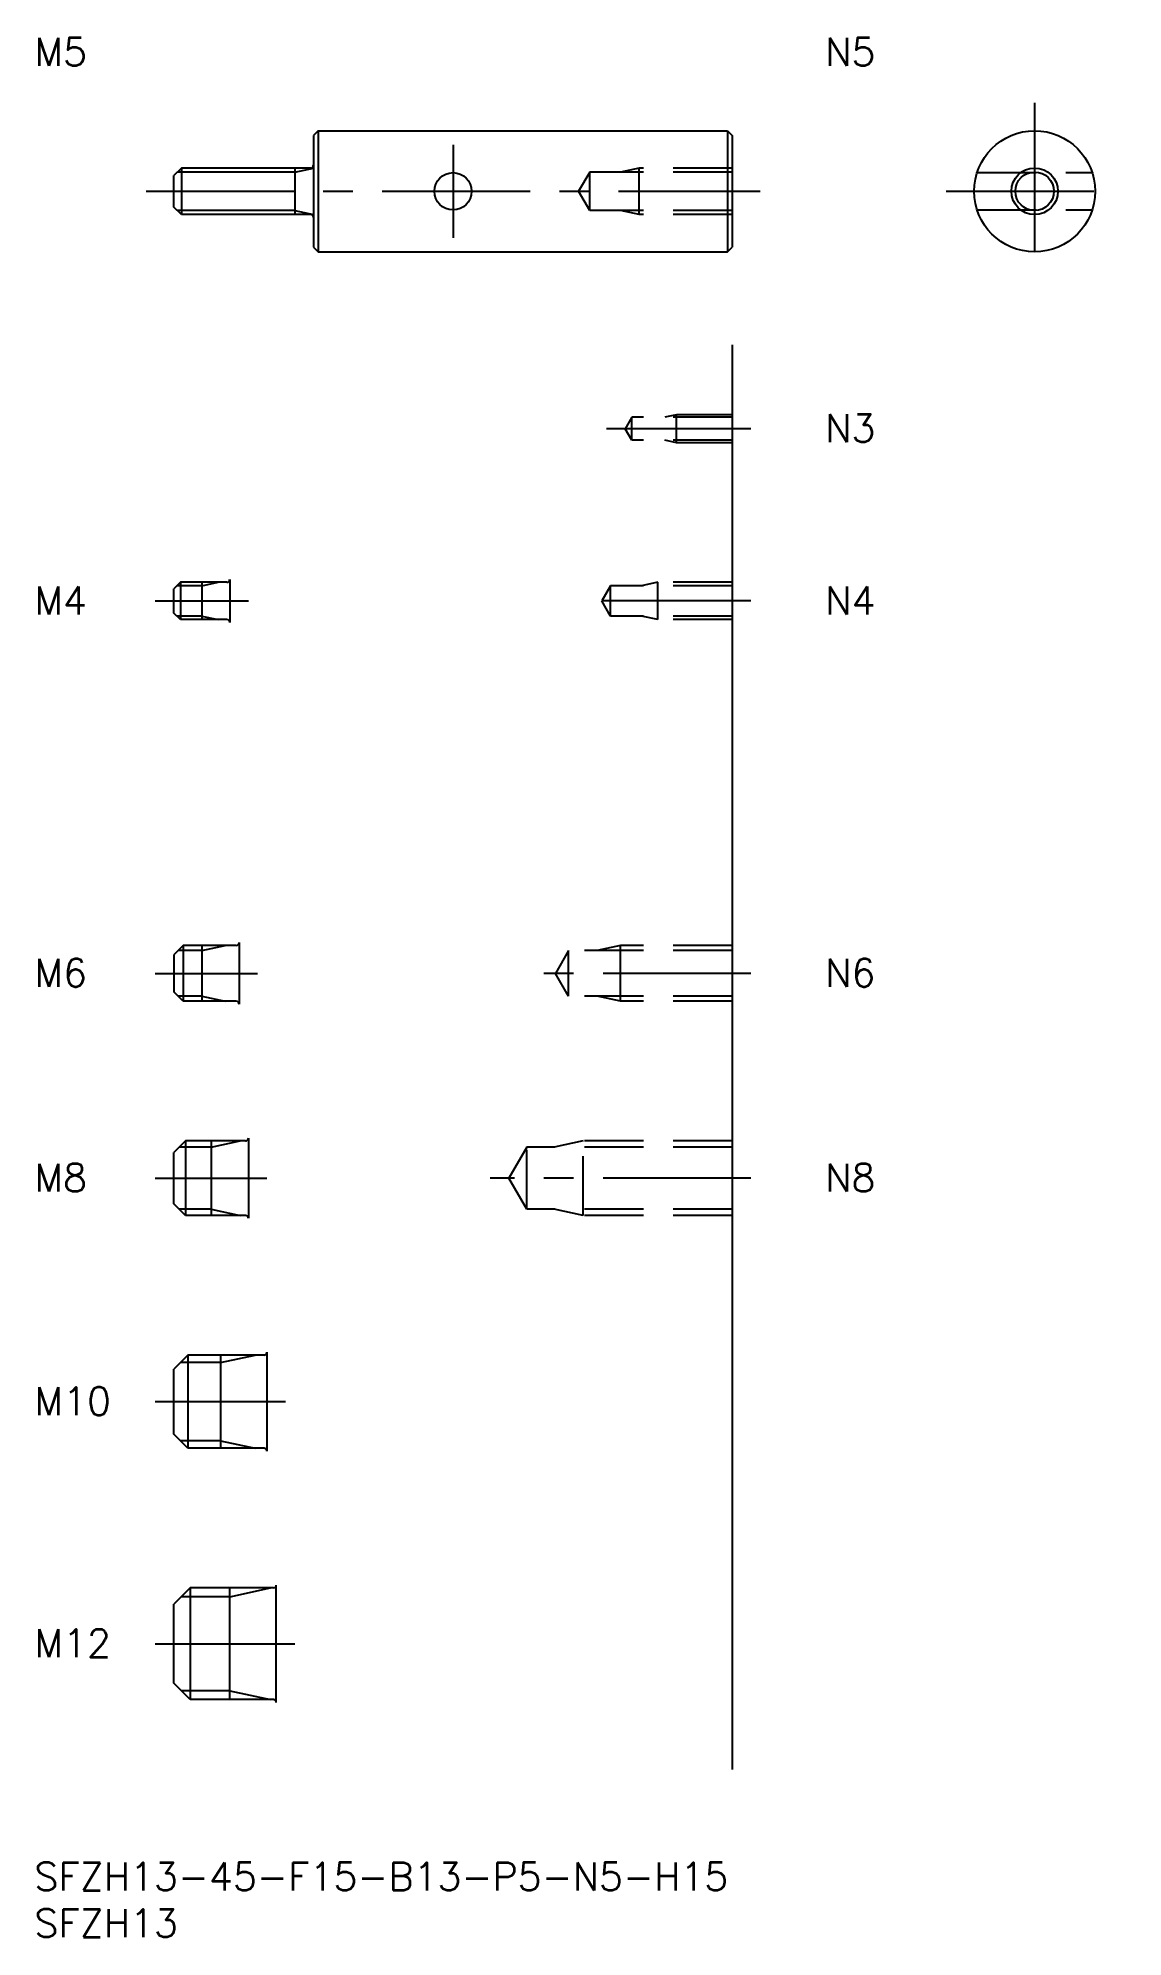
# Model space of a CAD drawing. Extents: x 0 to 117, y -8 to 196.
import ezdxf

# ---------------------------------------------------------------- set-up
doc = ezdxf.new("R2010")
doc.units = 0
doc.header["$LTSCALE"] = 0.5
doc.linetypes.add('CENTER', pattern=[50.8, 31.75, -6.35, 6.35, -6.35])
doc.linetypes.add('DASHED', pattern=[19.05, 12.7, -6.35])
for name, color, linetype in [('MSM_CENTER', 1, 'CENTER'), ('MSM_CONTINUOUS', 7, 'CONTINUOUS'), ('MSM_DASHED', 4, 'DASHED'), ('MSM_NARROW', 5, 'CONTINUOUS'), ('MSM_PART_NUMBER', 7, 'CONTINUOUS')]:
    doc.layers.add(name, color=color, linetype=linetype)
doc.styles.get("Standard").update_dxf_attribs({"font": 'txt.shx', "height": 1, "bigfont": 'bigfont.shx'})

# ---------------------------------------------------------------- blocks, each defined once
blk = doc.blocks.new('*U14')
at = {"layer": 'MSM_PART_NUMBER'}
blk.add_text('SFZH13-45-F15-B13-P5-N5-H15', height=3, dxfattribs=at).set_placement((0, -3))
blk = doc.blocks.new('*U15')
at = {"layer": 'MSM_PART_NUMBER'}
blk.add_text('SFZH13', height=3, dxfattribs=at).set_placement((0, -8))
blk = doc.blocks.new('*U16')
at = {"layer": 'MSM_PART_NUMBER'}
blk.add_text('M12', height=3, dxfattribs=at).set_placement((0, 22.06))
blk = doc.blocks.new('*U17')
at = {"layer": 'MSM_PART_NUMBER'}
blk.add_text('M10', height=3, dxfattribs=at).set_placement((0, 48.06))
blk = doc.blocks.new('*U18')
at = {"layer": 'MSM_PART_NUMBER'}
blk.add_text('M8', height=3, dxfattribs=at).set_placement((0, 72.06))
blk = doc.blocks.new('*U19')
at = {"layer": 'MSM_PART_NUMBER'}
blk.add_text('M6', height=3, dxfattribs=at).set_placement((0, 94.06))
blk = doc.blocks.new('*U20')
at = {"layer": 'MSM_PART_NUMBER'}
blk.add_text('M4', height=3, dxfattribs=at).set_placement((0, 134.06))
blk = doc.blocks.new('*U21')
at = {"layer": 'MSM_PART_NUMBER'}
blk.add_text('M5', height=3, dxfattribs=at).set_placement((0, 192.97))
blk = doc.blocks.new('*U22')
at = {"layer": 'MSM_PART_NUMBER'}
blk.add_text('N8', height=3, dxfattribs=at).set_placement((85, 72.06))
blk = doc.blocks.new('*U23')
at = {"layer": 'MSM_PART_NUMBER'}
blk.add_text('N6', height=3, dxfattribs=at).set_placement((85, 94.06))
blk = doc.blocks.new('*U24')
at = {"layer": 'MSM_PART_NUMBER'}
blk.add_text('N4', height=3, dxfattribs=at).set_placement((85, 134.06))
blk = doc.blocks.new('*U25')
at = {"layer": 'MSM_PART_NUMBER'}
blk.add_text('N3', height=3, dxfattribs=at).set_placement((85, 152.56))
blk = doc.blocks.new('*U26')
at = {"layer": 'MSM_PART_NUMBER'}
blk.add_text('N5', height=3, rotation=360, dxfattribs=at).set_placement((85, 192.97))

msp = doc.modelspace()

# ---------------------------------------------------------------- linework, layer by layer
at = {"layer": 'MSM_CENTER'}
for p, q in [((107.51, 189), (107.51, 170)), ((45, 184.5), (45, 174.5)), ((12, 179.5), (78, 179.5)), ((98.01, 179.5), (117.01, 179.5)), ((77, 154), (61.5, 154)), ((13, 135.5), (23, 135.5)), ((77, 135.5), (59, 135.5)), ((13, 95.5), (24, 95.5)), ((77, 95.5), (54, 95.5)), ((13, 73.5), (25, 73.5)), ((77, 73.5), (49, 73.5)), ((13, 49.5), (27, 49.5)), ((13, 23.5), (28, 23.5))]:
    msp.add_line(p, q, dxfattribs=at)
at = {"layer": 'MSM_CONTINUOUS'}
for p, q in [((30.5, 186), (30, 185.5)), ((30.5, 186), (74.5, 186)), ((30.5, 186), (30.5, 173)), ((74.5, 186), (74.5, 173)), ((74.5, 186), (75, 185.5)), ((30, 185.5), (30, 173.5)), ((75, 185.5), (75, 173.5)), ((15.8, 182), (15, 181.2)), ((29.7, 182), (15.8, 182)), ((15.8, 182), (15.8, 177)), ((28, 182), (28, 177)), ((15, 177.8), (15, 181.2)), ((15.8, 177), (15, 177.8)), ((29.7, 177), (15.8, 177)), ((30, 173.5), (30.5, 173)), ((74.5, 173), (75, 173.5)), ((30.5, 173), (74.5, 173)), ((75, 163), (75, 10)), ((15.7, 137.5), (15, 136.8)), ((15, 134.2), (15, 136.8)), ((20.7, 137.5), (15.7, 137.5)), ((15.7, 137.5), (15.7, 133.5)), ((18, 137.5), (18, 133.5)), ((21, 137.8), (21, 133.2)), ((15.7, 133.5), (15, 134.2)), ((20.7, 133.5), (15.7, 133.5)), ((16, 98.5), (15, 97.5)), ((21.7, 98.5), (16, 98.5)), ((16, 98.5), (16, 92.5)), ((18, 98.5), (18, 92.5)), ((22, 98.8), (22, 92.2)), ((15, 97.5), (15, 93.5)), ((16, 92.5), (15, 93.5)), ((21.7, 92.5), (16, 92.5)), ((23, 77.8), (23, 69.2)), ((16.25, 77.5), (15, 76.25)), ((15, 70.75), (15, 76.25)), ((22.7, 77.5), (16.25, 77.5)), ((16.25, 77.5), (16.25, 69.5)), ((19, 77.5), (19, 69.5)), ((16.25, 69.5), (15, 70.75)), ((22.7, 69.5), (16.25, 69.5)), ((16.5, 54.5), (15, 53)), ((24.7, 54.5), (16.5, 54.5)), ((16.5, 54.5), (16.5, 44.5)), ((20, 54.5), (20, 44.5)), ((25, 54.8), (25, 44.2)), ((15, 46), (15, 53)), ((16.5, 44.5), (15, 46)), ((24.7, 44.5), (16.5, 44.5)), ((16.75, 29.5), (15, 27.75)), ((25.7, 29.5), (16.75, 29.5)), ((16.75, 29.5), (16.75, 17.5)), ((21, 17.5), (21, 29.5)), ((26, 17.2), (26, 29.8)), ((15, 19.25), (15, 27.75)), ((16.75, 17.5), (15, 19.25)), ((25.7, 17.5), (16.75, 17.5))]:
    msp.add_line(p, q, dxfattribs=at)
for centre, radius in [((107.51, 179.5), 6.5), ((107.51, 179.5), 2.5), ((45, 179.5), 2)]:
    msp.add_circle(centre, radius, dxfattribs=at)
for centre, start, end in [((29.7, 182.3), 270, 0), ((29.7, 176.7), 0, 90), ((20.7, 137.8), 270, 0), ((20.7, 133.2), 0, 90), ((21.7, 98.8), 270, 0), ((21.7, 92.2), 0, 90), ((22.7, 77.8), 270, 0), ((22.7, 69.2), 0, 90), ((24.7, 54.8), 270, 0), ((24.7, 44.2), 0, 90), ((25.7, 29.8), 270, 0), ((25.7, 17.2), 0, 90)]:
    msp.add_arc(centre, 0.3, start, end, dxfattribs=at)
at = {"layer": 'MSM_DASHED'}
for p, q in [((59.69, 181.57), (58.5, 179.5)), ((75, 181.57), (59.69, 181.57)), ((59.69, 177.43), (59.69, 181.57)), ((65, 182), (63, 181.57)), ((75, 182), (65, 182)), ((65, 177), (65, 182)), ((59.69, 177.43), (58.5, 179.5)), ((101.33, 181.5), (113.7, 181.5)), ((101.33, 177.5), (113.7, 177.5)), ((75, 177.43), (59.69, 177.43)), ((65, 177), (63, 177.43)), ((75, 177), (65, 177)), ((64.21, 155.23), (63.5, 154)), ((75, 155.23), (64.21, 155.23)), ((64.21, 152.77), (64.21, 155.23)), ((69, 155.5), (67.75, 155.23)), ((75, 155.5), (69, 155.5)), ((69, 152.5), (69, 155.5)), ((64.21, 152.77), (63.5, 154)), ((75, 152.77), (64.21, 152.77)), ((69, 152.5), (67.75, 152.77)), ((75, 152.5), (69, 152.5)), ((61.94, 137.12), (61, 135.5)), ((75, 137.12), (61.94, 137.12)), ((61.94, 133.88), (61.94, 137.12)), ((67, 137.5), (65.25, 137.12)), ((75, 137.5), (67, 137.5)), ((67, 133.5), (67, 137.5)), ((61.94, 133.88), (61, 135.5)), ((75, 133.88), (61.94, 133.88)), ((67, 133.5), (65.25, 133.88)), ((75, 133.5), (67, 133.5)), ((57.42, 97.96), (56, 95.5)), ((75, 97.96), (57.42, 97.96)), ((57.42, 93.04), (57.42, 97.96)), ((63, 98.5), (60.5, 97.96)), ((75, 98.5), (63, 98.5)), ((63, 92.5), (63, 98.5)), ((57.42, 93.04), (56, 95.5)), ((75, 93.04), (57.42, 93.04)), ((63, 92.5), (60.5, 93.04)), ((75, 92.5), (63, 92.5)), ((52.92, 76.82), (51, 73.5)), ((52.92, 70.18), (52.92, 76.82)), ((75, 76.82), (52.92, 76.82)), ((59, 77.5), (55.88, 76.82)), ((59, 69.5), (59, 77.5)), ((75, 77.5), (59, 77.5)), ((52.92, 70.18), (51, 73.5)), ((75, 70.18), (52.92, 70.18)), ((59, 69.5), (55.88, 70.18)), ((75, 69.5), (59, 69.5))]:
    msp.add_line(p, q, dxfattribs=at)
at = {"layer": 'MSM_NARROW'}
for p, q in [((28, 181.57), (15.37, 181.57)), ((28, 181.57), (30, 182)), ((28, 177.43), (15.37, 177.43)), ((28, 177.43), (30, 177)), ((18, 137.12), (15.32, 137.12)), ((18, 137.12), (19.75, 137.5)), ((18, 133.88), (15.32, 133.88)), ((18, 133.88), (19.75, 133.5)), ((18, 97.96), (15.46, 97.96)), ((18, 97.96), (20.5, 98.5)), ((18, 93.04), (15.46, 93.04)), ((18, 93.04), (20.5, 92.5)), ((19, 76.82), (15.57, 76.82)), ((19, 76.82), (22.12, 77.5)), ((19, 70.18), (15.57, 70.18)), ((19, 70.18), (22.12, 69.5)), ((20, 53.69), (15.69, 53.69)), ((20, 53.69), (23.75, 54.5)), ((20, 45.31), (15.69, 45.31)), ((20, 45.31), (23.75, 44.5)), ((21, 28.55), (25.38, 29.5)), ((21, 28.55), (15.8, 28.55)), ((21, 18.45), (15.8, 18.45)), ((21, 18.45), (25.38, 17.5))]:
    msp.add_line(p, q, dxfattribs=at)
msp.add_circle((107.51, 179.5), 2.07, dxfattribs=at)

# ---------------------------------------------------------------- block references
at = {"layer": 'MSM_CONTINUOUS'}
for name in ['*U21', '*U26', '*U25', '*U20', '*U24', '*U19', '*U23', '*U18', '*U22', '*U17', '*U16', '*U14', '*U15']:
    msp.add_blockref(name, (0, 0), dxfattribs=at)

doc.saveas('drawing.dxf')
